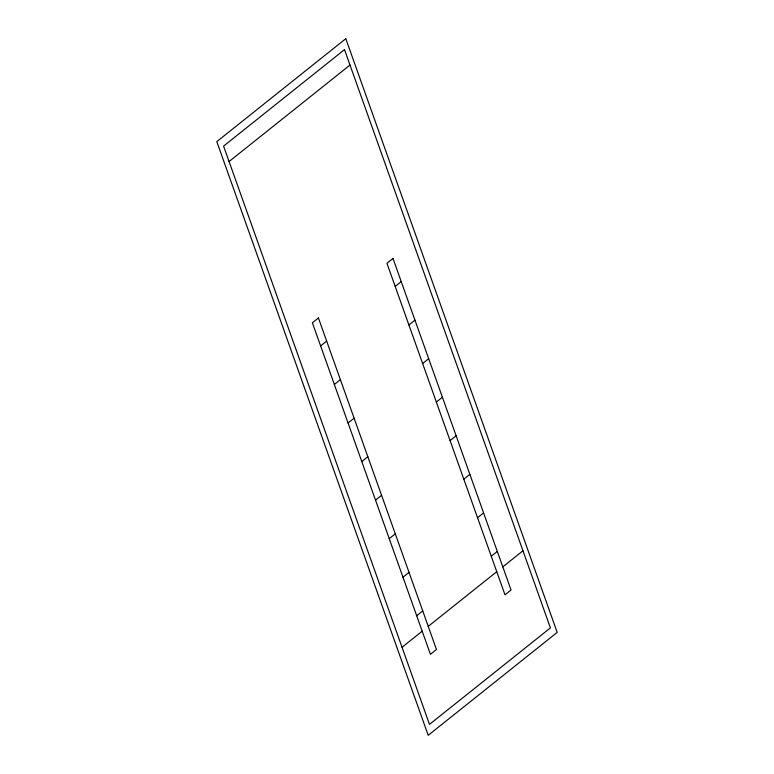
<?xml version="1.0" encoding="UTF-8"?>
<svg xmlns="http://www.w3.org/2000/svg" width="774" height="774" viewBox="0 0 774 774"><rect width="100%" height="100%" fill="white"/><g stroke="black" fill="none" stroke-linecap="round" stroke-linejoin="round"><path stroke-width="1.16" d="M229.075 161.534L350.003 65.045M320.61 345.92L326.657 341.092M395.185 286.419L401.232 281.591M334.339 384.465L340.386 379.647M408.904 324.964L414.951 320.146M348.068 423.02L354.115 418.192M422.633 363.519L428.68 358.691M361.787 461.565L367.834 456.747M436.362 402.064L442.409 397.246M375.516 500.12L381.563 495.292M450.091 440.619L456.138 435.791M389.245 538.665L395.291 533.847M463.82 479.164L469.866 474.346M402.973 577.22L409.02 572.392M477.548 517.719L483.595 512.891M416.702 615.775L422.749 610.947M491.267 556.264L497.314 551.446M402.035 647.277L422.188 631.187M428.235 626.369L496.763 571.686M502.81 566.868L522.963 550.778M345.794 38.7L216.807 141.623L428.206 735.3L557.193 632.377L345.794 38.7M344.507 49.623L223.58 146.112L429.493 724.377L550.42 627.888L344.507 49.623M318.424 317.959L312.377 322.787L430.431 654.32L436.478 649.492L318.424 317.959M392.989 258.458L386.942 263.286L504.996 594.819L511.043 589.991L392.989 258.458"/></g></svg>
